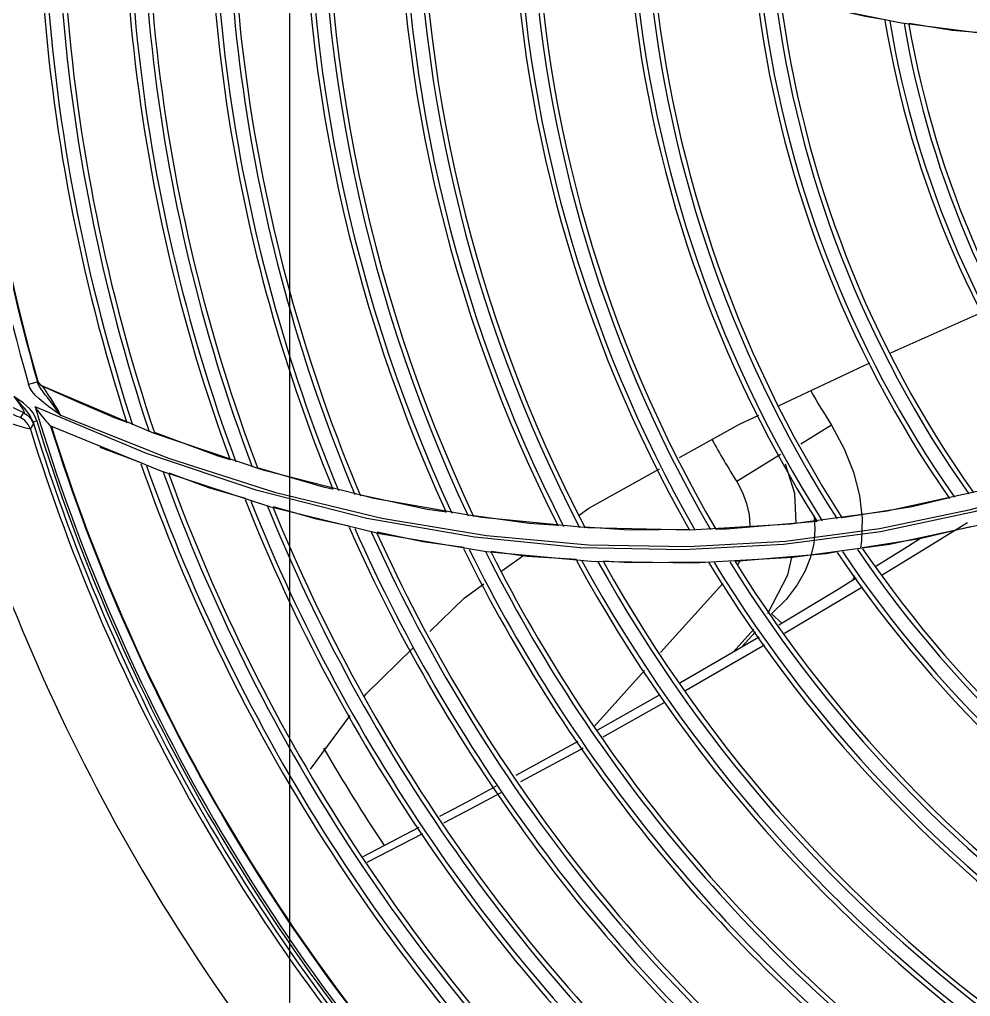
# Model space of a CAD drawing. Header units: metres. Extents: x -367 to 374, y -238 to 224.
# Drawn here: x 350.3972 to 350.4975, y 176.5945 to 176.6976 of the extents above; entities that cross this region are included whole.
import ezdxf
from ezdxf.enums import TextEntityAlignment as Align

# ---------------------------------------------------------------- set-up
doc = ezdxf.new("R2010")
doc.units = ezdxf.units.M
for name, color, linetype in [('ELE-ALIMENTADORES', 160, 'Continuous'), ('LA_BAU_BASES GERAIS_R00$0$ARQ-XREF-ATT', 8, 'Continuous'), ('LA_BAU_BASES GERAIS_R00$0$BASE', 253, 'Continuous'), ('LA_BAU_BASES GERAIS_R00$0$dutos', 31, 'Continuous')]:
    doc.layers.add(name, color=color, linetype=linetype)
doc.styles.add('LA_BAU_BASES GERAIS_R00$0$R60-125-RS', font='romans.shx', dxfattribs={"height": 0.19})
doc.styles.add('LA_BAU_BASES GERAIS_R00$0$R80-100-RS', font='romans.shx', dxfattribs={"height": 0.203})

# ---------------------------------------------------------------- blocks, each defined once
blk = doc.blocks.new('LA_BAU_BASES GERAIS_R00$0$A$C2E3D5B4E')
at = {"layer": 'LA_BAU_BASES GERAIS_R00$0$dutos', "color": 251}
for p, q in [((-16.32431999393884, -0.8957732504447335), (-16.32431999393884, -1.455469513867399)), ((-16.25972701782302, -1.252754706170606), (-16.26882889765193, -1.250912313470224)), ((-16.25065965759813, -1.25391308028037), (-16.25972701782302, -1.252754706170606)), ((-16.27265378181664, -1.293105119713516), (-16.26308948091582, -1.288597591141013)), ((-16.35187331240468, -1.290857874058645), (-16.35093384711217, -1.29058937137296)), ((-16.35172139142878, -1.291242191223034), (-16.35187297975062, -1.290858161984659)), ((-16.35091561793342, -1.290416214805816), (-16.35098328508548, -1.290384281925697)), ((-16.35083784357448, -1.290844553565591), (-16.35093384611855, -1.290589371392059)), ((-16.35068533420281, -1.290858394378745), (-16.35044630508128, -1.291015792838778)), ((-16.35061579173271, -1.2908917710335), (-16.35037832728176, -1.291047675698508)), ((-16.35038281994184, -1.291071572480803), (-16.35044636203656, -1.29101578954095)), ((-16.33868455060792, -1.296010357454804), (-16.35044635449913, -1.291015770014099)), ((-16.35239906040215, -1.293842545039013), (-16.35272370269649, -1.294377965027422)), ((-16.33943285221494, -1.298163498830661), (-16.35117779651137, -1.293235578732208)), ((-16.35167012380361, -1.295593194737819), (-16.35134559536027, -1.295059712959016)), ((-16.35099014772459, -1.294733636747594), (-16.35139398168667, -1.294857687615774)), ((-16.3370769251992, -1.298706273471623), (-16.34845291993861, -1.29414012780552)), ((-16.3431253846793, -1.294246568932692), (-16.34145956493057, -1.294866877819629)), ((-16.34953393474325, -1.295271125428997), (-16.34952516902695, -1.295292443126243)), ((-16.33787887465678, -1.300047264491411), (-16.34952517526244, -1.295292453358968)), ((-16.3269850525694, -1.299969984987627), (-16.33868455060792, -1.296010357454804)), ((-16.3385119961099, -1.295964477447967), (-16.33190548216453, -1.298424575135584)), ((-16.26714526364322, -1.295177058611159), (-16.27037112720109, -1.297184183740399)), ((-16.33998238926915, -1.299150969246227), (-16.34430391428441, -1.297546628527641)), ((-16.32774630033919, -1.302077958422785), (-16.33943285221494, -1.298163498830661)), ((-16.32576004957355, -1.302328211685278), (-16.3370769251992, -1.298706273471623)), ((-16.33190548216453, -1.298424575135584), (-16.33058626135016, -1.298809966628767)), ((-16.27252630980274, -1.298276924784375), (-16.2771343882464, -1.30113195005805)), ((-16.3262956922199, -1.303815359820589), (-16.33787887465678, -1.300047264491411)), ((-16.3276426166276, -1.299669910336604), (-16.32078161234904, -1.301674254611214)), ((-16.31541346377571, -1.302931564636026), (-16.3269850525694, -1.299969984987627)), ((-16.31618133821894, -1.305013999258051), (-16.32774630033919, -1.302077958422785)), ((-16.32078161234904, -1.301674254611214), (-16.3197375887512, -1.301898428540596)), ((-16.2514454856223, -1.302119179725821), (-16.26126359855016, -1.304248827179151)), ((-16.31456636243593, -1.30503636493421), (-16.32576004957355, -1.302328211685278)), ((-16.30402886890306, -1.304935614598151), (-16.31541346377571, -1.302931564636026)), ((-16.31483482106432, -1.306630785777713), (-16.3262956922199, -1.303815359820589)), ((-16.26126359855016, -1.304248827179151), (-16.27146686257402, -1.305638738191817)), ((-16.30479524220618, -1.307009871660455), (-16.31618133821894, -1.305013999258051)), ((-16.30355129698, -1.306865244068547), (-16.31456636243593, -1.30503636493421)), ((-16.29288188502687, -1.306025360285901), (-16.30402886890306, -1.304935614598151)), ((-16.28201482329905, -1.306245039358771), (-16.29288188502687, -1.306025360285901)), ((-16.27146686257402, -1.305638738191817), (-16.28201482329905, -1.306245039358771)), ((-16.25120630022775, -1.305670671070118), (-16.26102363830432, -1.307760045179464)), ((-16.30354982460176, -1.308530469154618), (-16.31483482106432, -1.306630785777713)), ((-16.29364130036674, -1.308106221476635), (-16.30479524220618, -1.307009871660455)), ((-16.26102363830432, -1.307760045179464), (-16.27119335873567, -1.30912864006558)), ((-16.29248834138843, -1.309553323983607), (-16.30354982460176, -1.308530469154618)), ((-16.30191060441348, -1.310551217374893), (-16.29961148661141, -1.308894647082241)), ((-16.27119335873567, -1.30912864006558), (-16.28169169586181, -1.309739397310921)), ((-16.27675204710022, -1.309452025486905), (-16.2770458511236, -1.309946906168705)), ((-16.28169169586181, -1.309739397310921), (-16.29248834138843, -1.309553323983607)), ((-16.26471721354255, -1.311065408851107), (-16.26486231160288, -1.311554179748498)), ((-16.28515879857059, -1.319184817008761), (-16.27858907838663, -1.3118884035527)), ((-16.2723544858577, -1.316083070905449), (-16.27344649729912, -1.315099929774703)), ((-16.2753232033906, -1.316715389104218), (-16.27750092328188, -1.319133992069226)), ((-16.27660882307964, -1.318612056525751), (-16.27514208672574, -1.316983080773468)), ((-16.27418357090392, -1.318399773705721), (-16.28259683465603, -1.323245005554497)), ((-16.29214884181965, -1.326948046520272), (-16.28685603396661, -1.321069787880049)), ((-16.28525738222834, -1.323650015268584), (-16.29182273449123, -1.327374938475884)), ((-16.28474192827116, -1.324457688951668), (-16.29126607069611, -1.328103641192399)), ((-16.3221247794404, -1.331467534969931), (-16.31792199531037, -1.325803908138994)), ((-16.31069367844475, -1.337645647211218), (-16.31659530613979, -1.340747210969937)), ((-16.31028997988005, -1.338307003539455), (-16.31615452578444, -1.341345798556802))]:
    blk.add_line(p, q, dxfattribs=at)
for points in [[(-16.26147848986784, -1.252392369435881), (-16.2635843071771, -1.252057863271773), (-16.2725338527116, -1.249954195797443)], [(-16.24793532527474, -1.254061220371739), (-16.25441018703577, -1.253515159552705), (-16.25894415349603, -1.252794945260291)], [(-16.20429753340159, -1.280016270190288), (-16.2076603111509, -1.282831745001829), (-16.21163505615732, -1.285726088374474), (-16.21623446821286, -1.288772471324307), (-16.22155254915697, -1.291930611175019), (-16.22772193631408, -1.295155476427396), (-16.23491800274041, -1.298380430316399), (-16.24327443458242, -1.301469305766375), (-16.25245680971148, -1.304123094231443), (-16.26205888033428, -1.306135190201246), (-16.27197982180132, -1.307449584972062), (-16.28222469847515, -1.308034587723057), (-16.29275914137452, -1.307852087683102), (-16.30355129698, -1.306865244068547)], [(-16.20408902697181, -1.280232364990923), (-16.20824505532846, -1.283646503455827), (-16.21315108061071, -1.287129017821542), (-16.21889961228908, -1.290754216118955), (-16.22567809410111, -1.294478045703443), (-16.23360361333971, -1.298163249501783), (-16.24256087104186, -1.301553251789016), (-16.25205818742506, -1.304336659833723), (-16.2619435366214, -1.306422177171669), (-16.27218652770716, -1.307771268677868), (-16.28276162428165, -1.308345944371183), (-16.29364130036674, -1.308106221476635)], [(-16.26087900262382, -1.287555821945432), (-16.2600929804139, -1.287185380069502), (-16.25121399502996, -1.283261992100677)], [(-16.35272385500139, -1.294378286230028), (-16.35283094985334, -1.29434171778729), (-16.35305915120171, -1.294247690373311), (-16.35341833385291, -1.294090566392413), (-16.35391671428124, -1.293864959475002), (-16.35456224921973, -1.293565150481015), (-16.35537021512755, -1.293181153164994), (-16.35634383586194, -1.292707772339497), (-16.35746754416914, -1.292148452304616), (-16.3587075424839, -1.291516044236857), (-16.36002162694558, -1.290828853946266)], [(-16.35098328508548, -1.290384281925697), (-16.35086853483972, -1.290642046860455), (-16.35068533420281, -1.290858394378745)], [(-16.35098328520735, -1.290384281960257), (-16.35097996679679, -1.290406470530513), (-16.35096348806201, -1.290474878941211), (-16.350933845893, -1.290589375633033)], [(-16.35091561793342, -1.290416214805816), (-16.35079979921875, -1.29067549668224), (-16.35061579173271, -1.2908917710335)], [(-16.34984420774026, -1.292295656159411), (-16.35010024518351, -1.291958689245519), (-16.35032735444793, -1.291653435574233), (-16.35052720634667, -1.29137169354243), (-16.35069912522022, -1.29110454859682), (-16.35083784357448, -1.290844553565591)], [(-16.35679815822095, -1.291717324292847), (-16.35533271318536, -1.29244150311996), (-16.35386711066303, -1.293149622758108), (-16.35240154850817, -1.293841791780949)], [(-16.35075842785227, -1.292408934449384), (-16.35115830413451, -1.29202111094736), (-16.35148283112221, -1.291632715072126), (-16.35172139142878, -1.291242191223034)], [(-16.34845313213145, -1.294140865661291), (-16.34882300654908, -1.293503881042568), (-16.34917469156971, -1.292913453098379), (-16.34948423084643, -1.292406249374551), (-16.34974313835937, -1.291993051256838), (-16.34996036806115, -1.291657268204006), (-16.35013909378722, -1.291392717697533), (-16.35027989841319, -1.29119769142352), (-16.35038281994184, -1.291071572480803)], [(-16.34312534141145, -1.294246468906465), (-16.34632766916775, -1.29288345800768), (-16.34879101152956, -1.291782012912961), (-16.35037808482775, -1.291047152071485)], [(-16.35167010539226, -1.295593189008002), (-16.35181881217613, -1.295563817153095), (-16.35214072453846, -1.295479695155052), (-16.35264042559402, -1.295340245173691), (-16.35332109682668, -1.295140124564284), (-16.35418582771172, -1.29487722791572), (-16.35523807832715, -1.294547135339315), (-16.35647151596095, -1.294147475774196), (-16.35786424157868, -1.293682188417449), (-16.35937585740294, -1.293160121605695), (-16.36095784707413, -1.292595975686424)], [(-16.35139399755008, -1.294857695951293), (-16.35158510305882, -1.294390887224552), (-16.35181399177236, -1.294011286312241), (-16.35205482577476, -1.293688624916001), (-16.35230306062294, -1.29338840970621), (-16.3525622828638, -1.293089039398808), (-16.3528190699958, -1.292800816787064), (-16.35304638057187, -1.292551205296775), (-16.35324735502445, -1.292333878748366), (-16.35343253855399, -1.292137947522576)], [(-16.35343251085487, -1.292137931468176), (-16.35320997323561, -1.29243210944486), (-16.35300964233966, -1.292703480042917), (-16.35283073732944, -1.292953148173808), (-16.35267479033291, -1.293179327404403), (-16.35254342261533, -1.293380368679834), (-16.35243946724131, -1.293553231966769), (-16.35236886347093, -1.293689398677714), (-16.35233456669539, -1.293782216883926), (-16.35233279435079, -1.293834002689152), (-16.3523571772771, -1.293851289239399), (-16.35240128132864, -1.293841227569544)], [(-16.35099005670099, -1.294732966229901), (-16.35116727553259, -1.29428229197282), (-16.3514203517675, -1.293846651254796), (-16.35173190243449, -1.29345673742381), (-16.35206700385743, -1.293130546988039), (-16.35238745006791, -1.292867656968781), (-16.35268060488761, -1.29265007157818), (-16.35294849735283, -1.29246216292421), (-16.35319650213705, -1.292293633763336), (-16.35343239588838, -1.29213809167112)], [(-16.34845291993861, -1.29414012780552), (-16.34914120086796, -1.29364835090081), (-16.34975184465293, -1.293208574099197), (-16.3502893224595, -1.292801094969661), (-16.35075842785227, -1.292408934449384)], [(-16.34845313496498, -1.294140866535315), (-16.34886636368083, -1.293582477380085), (-16.34923215863228, -1.293097440088502), (-16.34984420774026, -1.292295656159411)], [(-16.35239906040215, -1.293842545039013), (-16.35194243668548, -1.294141805400329), (-16.35158137197186, -1.294556996626568), (-16.35134559536027, -1.295059712959016)], [(-16.34979812657411, -1.294961284559292), (-16.34991895736493, -1.294825038999704), (-16.35005596664587, -1.294667931878109), (-16.35020799235099, -1.294489815187887), (-16.35037438625614, -1.294289904616278), (-16.35055489986098, -1.294066726749122), (-16.35074924643277, -1.293818446064222), (-16.35095719646233, -1.293542466977385), (-16.35117785809871, -1.293235841075045)], [(-16.35167012380361, -1.295593194737819), (-16.35190186417822, -1.295097778068055), (-16.35226144742137, -1.294681737937651), (-16.35272370269649, -1.294377965027422)], [(-16.35139400608978, -1.294857608177779), (-16.35136527370287, -1.294965157695231), (-16.35134906137455, -1.295032618468838), (-16.3513455789016, -1.29505970789404)], [(-16.34953393474325, -1.295271125428997), (-16.34955825085626, -1.295234033281019), (-16.34961361433534, -1.295168205443304), (-16.34979812657411, -1.294961284559292)], [(-16.28315412063648, -1.298598222959015), (-16.27684084367183, -1.295078426611042), (-16.27480508976214, -1.294119002707419)], [(-16.26714526408932, -1.295177057845365), (-16.26579163517181, -1.297660500821337), (-16.26480757064064, -1.300147953657586), (-16.26418278282245, -1.302609417768224)], [(-16.29374009004187, -1.304664163055975), (-16.2927338415202, -1.303939136522501), (-16.28527709133596, -1.299781827694176)], [(-16.27085488484909, -1.305505680098292), (-16.27100719434657, -1.302372342380011), (-16.27196933525875, -1.299293195244616)], [(-16.32898470373084, -1.302923717993224), (-16.332852268235, -1.301797984700613), (-16.33701740301649, -1.300251702936009)], [(-16.2771342626861, -1.301132152627076), (-16.27651884954412, -1.302279532010004), (-16.2760816984005, -1.303444536104223), (-16.27582441721961, -1.304615075651498), (-16.27574773061315, -1.305780768717057), (-16.27575966324503, -1.305915947354777)], [(-16.31681286154253, -1.302526429278885), (-16.30980566700509, -1.304031022029164), (-16.30776934177311, -1.304314543468251)], [(-16.26601032343069, -1.304931101024238), (-16.25860910115807, -1.303751954231927), (-16.25469003628268, -1.302822984137208)], [(-16.26418278282245, -1.302609417768224), (-16.26390476729557, -1.305023419629549), (-16.26394987823323, -1.307377807405544), (-16.26407362098871, -1.308170498024708)], [(-16.31802388566484, -1.305846028500753), (-16.32148864020519, -1.305105599712704), (-16.32602249110778, -1.303785930212769)], [(-16.3048848891458, -1.304716151301989), (-16.29902611601665, -1.305531879443777), (-16.29596629001981, -1.305730326198216)], [(-16.27935074156039, -1.306131724789964), (-16.27821457684968, -1.306121292140858), (-16.26865837593186, -1.305321949944016)], [(-16.26895969224142, -1.304741453837494), (-16.26887415659576, -1.306218043115848), (-16.26900112447993, -1.307659943189435)], [(-16.2931345755992, -1.305913978648903), (-16.28848406643783, -1.306215590064937), (-16.28210460438959, -1.306157011687617)], [(-16.25247434707398, -1.305891712391428), (-16.25781235527575, -1.30716212118449), (-16.26386903153571, -1.3081326828339)], [(-16.25276390161571, -1.305477789005351), (-16.25842964437516, -1.308982338305839), (-16.26177463715794, -1.311006848495424)], [(-16.30594609415539, -1.308101011821861), (-16.31026780995444, -1.307503525933214), (-16.31507953162509, -1.306475246089292)], [(-16.25773057123297, -1.307142657153861), (-16.25911615250516, -1.308015198080909), (-16.2624672550387, -1.310079096806192)], [(-16.26900112447993, -1.307659943189435), (-16.269341769741, -1.309094563997576), (-16.26991592354125, -1.310549248673567), (-16.27076166209463, -1.312038180106072), (-16.2719234153401, -1.313560945832876), (-16.27344600187507, -1.315099395898585)], [(-16.29404302863122, -1.3093602961996), (-16.29923967787727, -1.309028187345291), (-16.30304131665707, -1.308502603145541)], [(-16.26653585814756, -1.30856003267462), (-16.26770441939698, -1.308747290616964), (-16.2772998968926, -1.309558733105121)], [(-16.27383715558426, -1.315064965852514), (-16.27172541830123, -1.310974845936187), (-16.27132719099063, -1.309136425966869)], [(-16.28007247386358, -1.309633278423178), (-16.28844711908505, -1.309717921088748), (-16.29119043932451, -1.309542600242537)], [(-16.26451518463, -1.311340388941687), (-16.26658757402765, -1.312616745540879), (-16.27268566852399, -1.316282135311383)], [(-16.30951285291712, -1.316956187525363), (-16.3058979527741, -1.313424198846121), (-16.30382163143304, -1.311928158822127)], [(-16.26384127005122, -1.31225764920481), (-16.26592620139991, -1.313519524798437), (-16.27208275382782, -1.317158154296237)], [(-16.2747690670335, -1.317534406426319), (-16.27484874316406, -1.317582297461456), (-16.28311741229027, -1.322419996530414)], [(-16.31641156277692, -1.323768465453838), (-16.31621779167199, -1.323507341591437), (-16.31130597889023, -1.318708186302217)], [(-16.29389568238685, -1.32855104775598), (-16.29422071876888, -1.328735460643372), (-16.30043643375302, -1.332140043889638)], [(-16.29335247641438, -1.329269608318725), (-16.29366451253009, -1.329443986602826), (-16.29993329475019, -1.332828083259017)], [(-16.30253031247366, -1.33328694081473), (-16.30561670987436, -1.33497747793416), (-16.30850593945752, -1.33649589458463)], [(-16.30203967170019, -1.333965175430137), (-16.30512316525255, -1.335629747568134), (-16.30808928128454, -1.337166681334281)]]:
    blk.add_lwpolyline(points, dxfattribs=at)
for centre, radius, start, end in [((-16.15789638421757, -1.235418544163338), 0.2017386192360304, 166.6537715693426, 195.9502384552092), ((-16.15789638421757, -1.235418544163338), 0.2007667359294499, 167.3447153010367, 195.9501351526089), ((-16.15789638421757, -1.235418544163338), 0.2007016901189957, 167.3592197838394, 195.904033786501), ((-16.15789638421757, -1.235418544163338), 0.1929833281575634, 169.3142924777834, 197.9575897679573), ((-16.15789638421757, -1.235418544163338), 0.1924912065672816, 169.4376549545962, 198.0793632939282), ((-16.15789638421757, -1.235418544163338), 0.1910511322840403, 169.7981878333138, 198.4351737158817), ((-16.15789638421757, -1.235418544163338), 0.1905591239651123, 169.921188342075, 198.5565356524597), ((-16.15789638421757, -1.235418544163338), 0.1839832523680515, 171.5560534904525, 200.1682690255536), ((-16.15789638421757, -1.235418544163338), 0.1834911307777697, 171.6776703163449, 200.2880570858332), ((-16.15789638421757, -1.235418544163338), 0.1820510564945284, 172.0330489445563, 200.6379994887915), ((-16.15789638421757, -1.235418544163338), 0.1815590481756004, 172.1542726407986, 200.7573371297255), ((-16.15789638421757, -1.235418544163338), 0.1749831765762396, 173.7646032899718, 202.3409948066952), ((-16.15789638421757, -1.235418544163338), 0.1744910549859578, 173.8843227626575, 202.4586034816217), ((-16.15789638421757, -1.235418544163338), 0.1730509807050165, 174.2340949091825, 202.8020999876554), ((-16.15789638421757, -1.235418544163338), 0.1725589723837885, 174.353384762023, 202.9192116835074), ((-16.15789638421757, -1.235418544163338), 0.1649830923649041, 176.1759417409563, 204.7059103911913), ((-16.15789638421757, -1.235418544163338), 0.1644909707746223, 176.2933438362625, 204.8208248223364), ((-16.15789638421757, -1.235418544163338), 0.163050896493681, 176.6362664296471, 205.1563467266865), ((-16.15789638421757, -1.235418544163338), 0.162558888172453, 176.7531926660536, 205.2707030386681), ((-16.15789638421757, -1.235418544163338), 0.1549830081535687, 178.5377257552395, 207.012845344326), ((-16.15789638421757, -1.235418544163338), 0.1544908865632869, 178.6525487590856, 207.1247207367931), ((-16.15789638421757, -1.235418544163338), 0.1530508122823456, 178.9878390319273, 207.451239553935), ((-16.15789638421757, -1.235418544163338), 0.1525588039611176, 179.1021283399474, 207.5624816577351), ((-16.15789638421757, -1.235418544163338), 0.1429829071008861, 181.2981184905167, 209.6935800104103), ((-16.15789638421757, -1.235418544163338), 0.1424907855106043, 181.4094172183101, 209.8012355048888), ((-16.15789638421757, -1.235418544163338), 0.141050711227363, 181.7342664727985, 210.1152358882015), ((-16.15789638421757, -1.235418544163338), 0.140558702908435, 181.844944921748, 210.2221422685573), ((-16.15789638421757, -1.235418544163338), 0.1309828060482036, 183.9658385632285, 212.262332086528), ((-16.15789638421757, -1.235418544163338), 0.1304906844579218, 184.0730082512465, 212.3649511959789), ((-16.15789638421757, -1.235418544163338), 0.1290506101746804, 184.385609100935, 212.6639810647094), ((-16.15789638421757, -1.235418544163338), 0.1285586018557525, 184.492045857307, 212.7656934732249), ((-16.15789638421757, -1.235418544163338), 0.1179826965736974, 186.7313982860089, 214.8916606707794), ((-16.15789638421757, -1.235418544163338), 0.1174905749834157, 186.8331650712198, 214.9875448842459), ((-16.15789638421757, -1.235418544163338), 0.1160505007001743, 187.1296984713681, 215.2665165577559), ((-16.15789638421757, -1.235418544163338), 0.1155584923812464, 187.2305561070725, 215.3612538380225), ((-16.15789638421757, -1.235418544163338), 0.1049825870991914, 189.3374527897389, 217.3199685985413), ((-16.15789638421757, -1.235418544163338), 0.1044904655089096, 189.4323949203557, 217.4071564941844), ((-16.15789638421757, -1.235418544163338), 0.1030503912256682, 189.7085648803874, 217.6601351749108), ((-16.15789638421757, -1.235418544163338), 0.1025583829067403, 189.8023283180206, 217.7458018462815), ((-16.17231554809814, -1.236174220520013), 0.1116871069239057, 209.7145802882708, 211.889781611049), ((-16.15789638421757, -1.235418544163338), 0.2109578544962958, 195.7259971283646, 220.4309700095609), ((-16.15789638421757, -1.235418544163338), 0.2017391286604203, 196.6537101639425, 223.6754764526899), ((-16.15789638421757, -1.235418544163338), 0.2024211747847666, 197.0760363580075, 222.8442639389967), ((-16.15789638421757, -1.235418544163338), 0.2019941246041546, 197.0758856837967, 222.8426219206638), ((-16.15789638421757, -1.235418544163338), 0.202902052479663, 197.2517003591473, 222.0978678158298), ((-16.15789638421757, -1.235418544163338), 0.2007667359294499, 197.3447214789738, 223.6767635471277), ((-16.15789638421757, -1.235418544163338), 0.2007016901189957, 197.3592197751807, 223.6318289692549), ((-16.17231554809814, -1.236174220520013), 0.1233146215048179, 209.3956197182419, 211.7871960139788), ((-16.15789638421757, -1.235418544163338), 0.1929833281575634, 199.3142924953451, 225.6482584711731), ((-16.15789638421757, -1.235418544163338), 0.1924912065672816, 199.4376549712662, 225.7673994160883), ((-16.15789638421757, -1.235418544163338), 0.1910511322840403, 199.7981878285074, 226.1153872044716), ((-16.15789638421757, -1.235418544163338), 0.1905591239651123, 199.9211883480125, 226.2340361059278), ((-16.15789638421757, -1.235418544163338), 0.1839832523680515, 201.5560535172431, 227.8074090428633), ((-16.15789638421757, -1.235418544163338), 0.1834911307777697, 201.677670332494, 227.9241647553867), ((-16.15789638421757, -1.235418544163338), 0.1820510564945284, 202.0330489272138, 228.2647749732181), ((-16.15789638421757, -1.235418544163338), 0.1815590481756004, 202.1542726272514, 228.3813023101781), ((-16.15789638421757, -1.235418544163338), 0.1749831765762396, 203.7646033021589, 229.9206516676017), ((-16.15789638421757, -1.235418544163338), 0.1744910549859578, 203.8843227744852, 230.0347514014643), ((-16.15789638421757, -1.235418544163338), 0.1730509807050165, 204.2340949358066, 230.3678139743327), ((-16.15789638421757, -1.235418544163338), 0.1725589723837885, 204.3533847643165, 230.4813037967644), ((-16.15789638421757, -1.235418544163338), 0.1649830923649041, 206.1759417085161, 232.2083136056089), ((-16.15789638421757, -1.235418544163338), 0.1644909707746223, 206.2933438627093, 232.3190841477273), ((-16.15789638421757, -1.235418544163338), 0.1290506101746804, 214.3856091379945, 239.7448757001607), ((-16.15789638421757, -1.235418544163338), 0.1285586018557525, 214.4920458482689, 239.8386345632829), ((-16.15789638421757, -1.235418544163338), 0.163050896493681, 206.6362664154871, 232.6422775360108), ((-16.15789638421757, -1.235418544163338), 0.162558888172453, 206.753192649228, 232.7523515217947), ((-16.15789638421757, -1.235418544163338), 0.1549830081535687, 208.5377257648386, 234.4237626242611), ((-16.15789638421757, -1.235418544163338), 0.1544908865632869, 208.6525487437066, 234.5307136136041), ((-16.15789638421757, -1.235418544163338), 0.1309828060482036, 213.9658385519903, 239.3737315646595), ((-16.15789638421757, -1.235418544163338), 0.1304906844579218, 214.0730083019614, 239.468690011808), ((-16.15789638421757, -1.235418544163338), 0.1530508122823456, 208.9878390017609, 234.842571575282), ((-16.15789638421757, -1.235418544163338), 0.1525588039611176, 209.1021283474557, 234.9487191875226), ((-16.15789638421757, -1.235418544163338), 0.1429829071008861, 211.2981185087148, 236.9712088020544), ((-16.15789638421757, -1.235418544163338), 0.1424907855106043, 211.4094172104006, 237.0727572685845), ((-16.15789638421757, -1.235418544163338), 0.141050711227363, 211.7342664353093, 237.3685594457289), ((-16.15789638421757, -1.235418544163338), 0.140558702908435, 211.8449449558254, 237.469136638402), ((-16.15789638421757, -1.235418544163338), 0.1879299165347182, 209.955356812889, 213.6625497808525)]:
    blk.add_arc(centre, radius, start, end, dxfattribs=at)
blk = doc.blocks.new('LA_BAU_BASES GERAIS_R00')
at = {"layer": 'LA_BAU_BASES GERAIS_R00$0$ARQ-XREF-ATT'}
blk.add_blockref('LA_BAU_BASES GERAIS_R00$0$A$C2E3D5B4E', (366.75, 177.95), dxfattribs=at)
at = {"layer": 'LA_BAU_BASES GERAIS_R00$0$BASE', "style": 'LA_BAU_BASES GERAIS_R00$0$R60-125-RS'}
for p in [(242.7815727361595, 218.919159373358), (358.6365727361596, 192.964159373358)]:
    blk.add_attdef('S', text='', height=0.19, rotation=90, dxfattribs=at).set_placement(p, align=Align.MIDDLE_CENTER)
at = {"layer": 'LA_BAU_BASES GERAIS_R00$0$BASE', "style": 'LA_BAU_BASES GERAIS_R00$0$R80-100-RS'}
blk.add_attdef('ACESSO', text='', height=0.203, dxfattribs=at).set_placement((365.922255870473, 191.9868442639211), align=Align.TOP_CENTER)
at = {"layer": 'LA_BAU_BASES GERAIS_R00$0$BASE', "style": 'LA_BAU_BASES GERAIS_R00$0$R60-125-RS'}
blk.add_attdef('S', text='', height=0.19, dxfattribs=at).set_placement((266.114159373358, 180.9134272638404), align=Align.MIDDLE_CENTER)

msp = doc.modelspace()

# ---------------------------------------------------------------- block references
at = {"layer": 'ELE-ALIMENTADORES', "color": 2}
msp.add_blockref('LA_BAU_BASES GERAIS_R00', (0, 0), dxfattribs=at)

doc.saveas('drawing.dxf')
